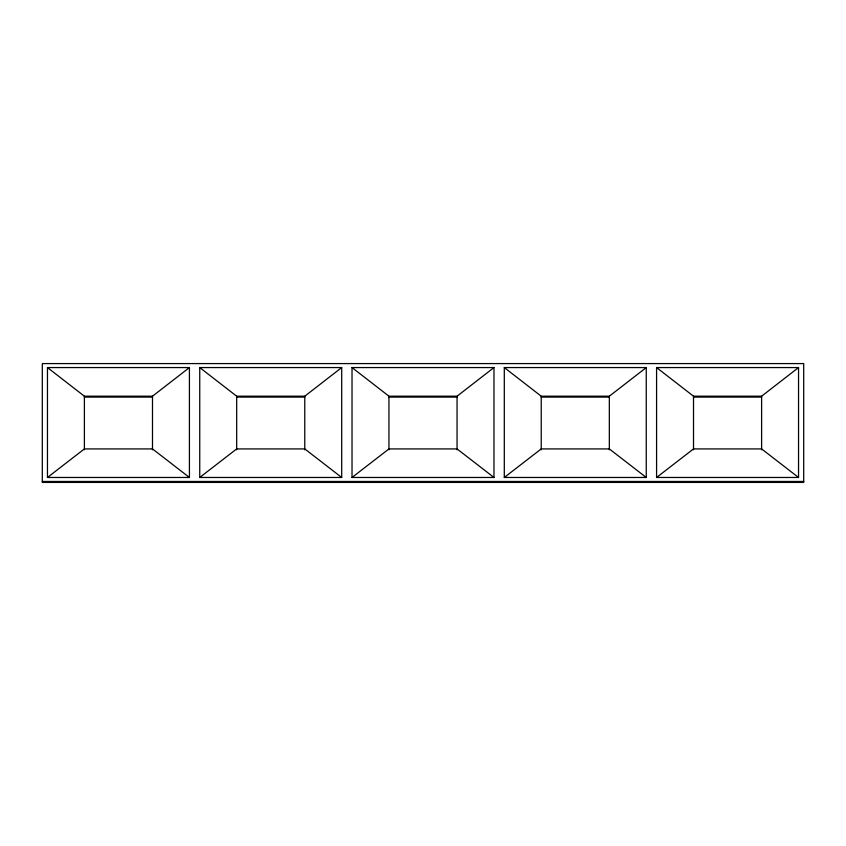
<?xml version="1.0" encoding="UTF-8"?>
<svg xmlns="http://www.w3.org/2000/svg" width="846" height="846" viewBox="0 0 846 846"><rect width="100%" height="100%" fill="white"/><g stroke="black" fill="none" stroke-linecap="round" stroke-linejoin="round"><path stroke-width="1.27" d="M47.461 367.566L84.389 396.203L152.492 396.203L189.419 367.566L189.419 477.472L47.461 477.472L47.461 367.566L189.419 367.566M199.741 367.566L236.669 396.203L304.772 396.203L341.699 367.566L341.699 477.472L199.741 477.472L199.741 367.566L341.699 367.566M352.021 367.566L388.949 396.203L457.052 396.203L493.979 367.566L493.979 477.472L352.021 477.472L352.021 367.566L493.979 367.566M504.301 367.566L541.229 396.203L609.332 396.203L646.259 367.566L646.259 477.472L504.301 477.472L504.301 367.566L646.259 367.566M656.581 367.566L693.509 396.203L761.612 396.203L798.539 367.566L798.539 477.472L656.581 477.472L656.581 367.566L798.539 367.566M47.461 477.472L84.389 448.919L152.492 448.919L189.419 477.472M199.741 477.472L236.669 448.919L304.772 448.919L341.699 477.472M352.021 477.472L388.949 448.919L457.052 448.919L493.979 477.472M504.301 477.472L541.229 448.919L609.332 448.919L646.259 477.472M656.581 477.472L693.509 448.919L761.612 448.919L798.539 477.472M42.3 363.579L803.7 363.579L803.7 482.421L42.3 482.421L42.3 364.531M84.389 397.091L152.492 397.091M236.669 397.091L304.772 397.091M388.949 397.091L457.052 397.091M541.229 397.091L609.332 397.091M693.509 397.091L761.612 397.091M42.3 481.469L803.7 481.469M761.612 396.203L761.612 449.818M693.509 396.203L693.509 449.818M609.332 396.203L609.332 449.818M541.229 396.203L541.229 449.818M457.052 396.203L457.052 449.818M388.949 396.203L388.949 449.818M304.772 396.203L304.772 449.818M236.669 396.203L236.669 449.818M152.492 396.203L152.492 449.818M84.389 396.203L84.389 449.818"/></g></svg>
